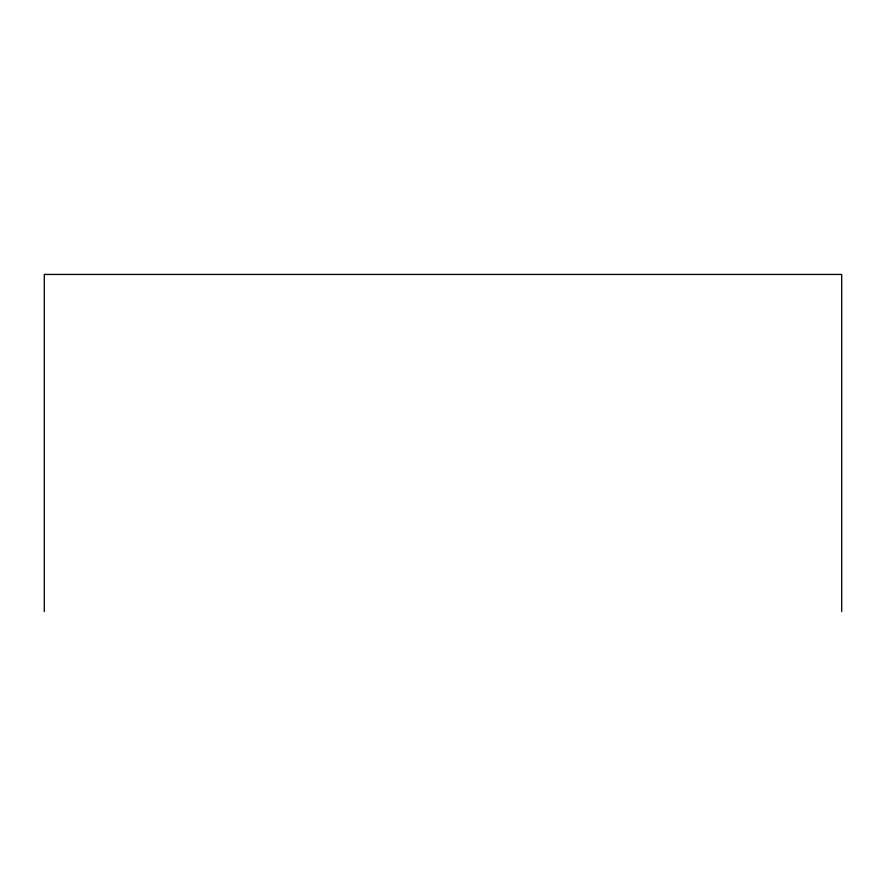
<?xml version="1.0" encoding="UTF-8"?>
<svg xmlns="http://www.w3.org/2000/svg" width="886" height="886" viewBox="0 0 886 886"><rect width="100%" height="100%" fill="white"/><g stroke="black" fill="none" stroke-linecap="round" stroke-linejoin="round"><path stroke-width="1.33" d="M841.7 611.562L841.7 274.438L44.3 274.438L44.3 611.562"/></g></svg>
